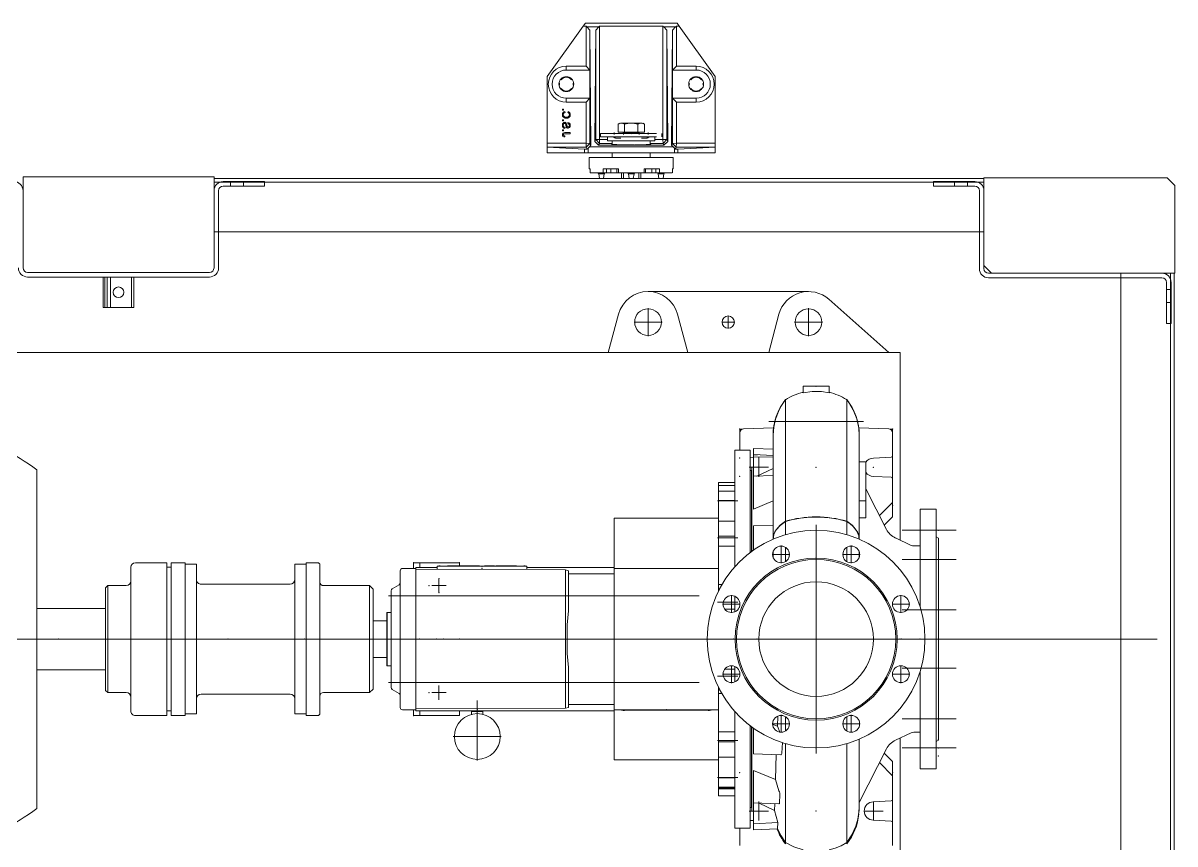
# Model space of a CAD drawing. Header units: millimetres. Extents: x -69706 to 52883, y -6882 to 68885.
# Drawn here: x 44937 to 46444, y 62651 to 63726 of the extents above; entities that cross this region are included whole.
import ezdxf

# ---------------------------------------------------------------- set-up
doc = ezdxf.new("R2010")
doc.units = ezdxf.units.MM
doc.layers.add('XFM7Q20PCW-200K$0$PCW EQ', color=22, linetype='Continuous', lineweight=9)

# ---------------------------------------------------------------- blocks, each defined once
blk = doc.blocks.new('XFM7Q20PCW-200K$0$PCW-防震基座-更新後 - PCW-防震基座-更新後-V1242-CUB_L40')
for p, q in [((-503.4, 874.1), (-456.2, 940.1)), ((-456.2, 940.1), (-453.4, 944.1)), ((-456.2, 940.1), (-452.4, 940.1)), ((-333.4, 944.1), (-453.4, 944.1)), ((-452.4, 940.1), (-452.4, 887.6)), ((-452.4, 940.1), (-451.4, 939.1)), ((-447.4, 934.9), (-451.4, 939.1)), ((-451.4, 939.1), (-435.9, 939.1)), ((-446.1, 784.1), (-447.4, 934.9)), ((-447.4, 882.6), (-447.4, 934.9)), ((-441.1, 789.2), (-439.9, 934.9)), ((-435.9, 939.1), (-439.9, 934.9)), ((-439.9, 934.9), (-439.9, 791.6)), ((-435.9, 939.1), (-434.9, 940.1)), ((-434.9, 791.7), (-434.9, 940.1)), ((-434.9, 940.1), (-351.9, 940.1)), ((-351.9, 940.1), (-351.9, 791.7)), ((-351.9, 940.1), (-350.9, 939.1)), ((-350.9, 939.1), (-335.3, 939.1)), ((-346.8, 934.9), (-350.9, 939.1)), ((-345.6, 789.2), (-346.8, 934.9)), ((-346.8, 791.6), (-346.8, 934.9)), ((-339.4, 934.9), (-340.6, 784.1)), ((-335.3, 939.1), (-339.4, 934.9)), ((-339.4, 934.9), (-339.4, 882.6)), ((-335.3, 939.1), (-334.3, 940.1)), ((-334.3, 887.6), (-334.3, 940.1)), ((-334.3, 940.1), (-330.5, 940.1)), ((-330.5, 940.1), (-333.4, 944.1)), ((-330.5, 940.1), (-283.4, 874.1)), ((-452.4, 887.6), (-478.4, 887.6)), ((-478.4, 882.6), (-447.4, 882.6)), ((-447.4, 882.6), (-452.4, 887.6)), ((-447.4, 882.6), (-447.4, 845.6)), ((-339.4, 882.6), (-334.3, 887.6)), ((-339.4, 882.6), (-339.4, 845.6)), ((-308.4, 882.6), (-339.4, 882.6)), ((-308.4, 887.6), (-334.3, 887.6)), ((-503.4, 874.1), (-503.4, 786.7)), ((-283.4, 786.7), (-283.4, 874.1)), ((-447.4, 845.6), (-478.4, 845.6)), ((-447.4, 845.6), (-452.4, 840.6)), ((-447.4, 786.6), (-447.4, 845.6)), ((-339.4, 845.6), (-339.4, 786.6)), ((-339.4, 845.6), (-334.3, 840.6)), ((-339.4, 845.6), (-308.4, 845.6)), ((-483.4, 831.5), (-483.4, 830.1)), ((-482, 831.5), (-483.4, 831.5)), ((-483.4, 830.1), (-482, 830.1)), ((-482, 830.1), (-482, 831.5)), ((-478.4, 840.6), (-452.4, 840.6)), ((-452.4, 840.6), (-452.4, 786.7)), ((-334.3, 786.7), (-334.3, 840.6)), ((-334.3, 840.6), (-308.4, 840.6)), ((-482, 817.5), (-483.4, 817.5)), ((-483.4, 817.5), (-483.4, 816.1)), ((-483.4, 816.1), (-482, 816.1)), ((-482, 816.1), (-482, 817.5)), ((-479.8, 827), (-480.2, 828.3)), ((-476.4, 826.9), (-476.1, 828.2)), ((-483.4, 804.3), (-483.4, 802.9)), ((-482, 804.3), (-483.4, 804.3)), ((-483.4, 802.9), (-482, 802.9)), ((-482, 802.9), (-482, 804.3)), ((-480.2, 800.6), (-473.4, 800.6)), ((-480.2, 799.2), (-473.4, 799.2)), ((-480, 807.5), (-480.1, 806.2)), ((-476.3, 812.6), (-476.2, 813.9)), ((-473.4, 799.2), (-473.4, 800.6)), ((-433.4, 795.1), (-433.4, 799.6)), ((-433.4, 799.6), (-360.2, 799.6)), ((-415.6, 798.1), (-415.6, 800.6)), ((-410.7, 811.8), (-408.4, 813.1)), ((-410.7, 801.4), (-410.7, 811.8)), ((-410.7, 801.4), (-406.4, 801.4)), ((-408.4, 800.6), (-408.4, 801.4)), ((-393.4, 813.1), (-406.4, 813.1)), ((-406.4, 813.1), (-406.4, 813.1)), ((-393.4, 801.4), (-406.4, 801.4)), ((-406.4, 801.4), (-406.4, 801.4)), ((-404.1, 800.6), (-404.1, 800.6)), ((-404.1, 800.6), (-404.1, 800.6)), ((-404.1, 800.6), (-404, 800.6)), ((-404, 800.6), (-404, 800.6)), ((-404, 800.6), (-404, 800.6)), ((-404, 800.6), (-403.9, 800.6)), ((-403.9, 800.6), (-403.9, 800.6)), ((-403.9, 800.6), (-403.9, 800.6)), ((-403.9, 800.6), (-403.9, 800.5)), ((-403.9, 800.5), (-403.8, 800.5)), ((-403.8, 800.5), (-403.8, 800.5)), ((-403.8, 800.5), (-403.8, 800.5)), ((-403.8, 800.5), (-403.7, 800.5)), ((-403.7, 798.1), (-403.7, 800.6)), ((-403.7, 800.5), (-403.7, 800.5)), ((-403.7, 800.5), (-403.7, 800.4)), ((-403.7, 800.4), (-403.7, 800.4)), ((-403.7, 800.4), (-403.6, 800.4)), ((-403.6, 800.4), (-403.6, 800.4)), ((-403.6, 800.4), (-403.6, 800.4)), ((-403.6, 800.4), (-403.6, 800.3)), ((-402.7, 800.6), (-393.4, 800.6)), ((-402, 811.8), (-402, 801.4)), ((-380.4, 813.1), (-393.4, 813.1)), ((-393.4, 801.4), (-380.4, 801.4)), ((-393.4, 800.6), (-393.4, 800.6)), ((-393.4, 800.6), (-384, 800.6)), ((-384.7, 801.4), (-384.7, 811.8)), ((-383.1, 800.6), (-383.1, 798.1)), ((-383.1, 800.4), (-383, 800.5)), ((-383.1, 800.4), (-383.1, 800.4)), ((-383.1, 800.4), (-383.1, 800.4)), ((-383.1, 800.4), (-383.1, 800.4)), ((-383.1, 800.4), (-383.1, 800.4)), ((-383, 800.5), (-383, 800.5)), ((-383, 800.5), (-383, 800.5)), ((-383, 800.5), (-382.9, 800.5)), ((-382.9, 800.5), (-382.9, 800.6)), ((-382.9, 800.6), (-382.8, 800.6)), ((-382.9, 800.5), (-382.9, 800.5)), ((-382.9, 800.5), (-382.9, 800.5)), ((-382.8, 800.6), (-382.8, 800.6)), ((-382.8, 800.6), (-382.8, 800.6)), ((-382.8, 800.6), (-382.7, 800.6)), ((-382.7, 800.6), (-382.7, 800.6)), ((-382.7, 800.6), (-382.7, 800.6)), ((-382.7, 800.6), (-382.6, 800.6)), ((-382.6, 800.6), (-382.6, 800.6)), ((-382.6, 800.6), (-382.6, 800.6)), ((-380.4, 813.1), (-380.4, 813.1)), ((-380.4, 801.4), (-376, 801.4)), ((-380.4, 801.4), (-380.4, 801.4)), ((-378.4, 813.1), (-376, 811.8)), ((-378.4, 801.4), (-378.4, 800.6)), ((-376, 801.4), (-376, 811.8)), ((-371.2, 800.6), (-371.2, 798.1)), ((-353.4, 799.6), (-353.4, 795.1)), ((-503.4, 786.7), (-503.4, 781.6)), ((-452.4, 786.7), (-503.4, 786.7)), ((-480.5, 795.1), (-480.3, 796.3)), ((-452.4, 786.7), (-452.4, 781.6)), ((-447.4, 786.6), (-452.4, 786.7)), ((-452.4, 781.6), (-447.4, 786.6)), ((-448.1, 782.1), (-446.1, 784.1)), ((-446.1, 784.1), (-447.4, 786.6)), ((-439.9, 791.6), (-441.1, 789.2)), ((-441.1, 789.2), (-436.2, 784.1)), ((-434.9, 791.7), (-439.9, 791.6)), ((-439.9, 791.6), (-434.9, 786.6)), ((-436.2, 784.1), (-434.9, 786.6)), ((-350.6, 784.1), (-436.2, 784.1)), ((-424.4, 791.7), (-434.9, 791.7)), ((-434.9, 786.6), (-434.9, 791.7)), ((-434.9, 786.6), (-418.4, 786.6)), ((-433.4, 795.1), (-360.2, 795.1)), ((-424.4, 795.1), (-424.4, 790.1)), ((-362.4, 790.1), (-424.4, 790.1)), ((-419, 785.3), (-418.9, 785.2)), ((-418.4, 790.1), (-418.4, 785.1)), ((-416.8, 795.1), (-416.7, 795)), ((-416.7, 795), (-416.5, 794.8)), ((-416.5, 794.8), (-416.4, 794.7)), ((-416.4, 794.7), (-416.2, 794.6)), ((-416.2, 794.6), (-416.1, 794.5)), ((-416.1, 794.5), (-415.9, 794.4)), ((-415.9, 794.4), (-415.7, 794.3)), ((-415.7, 794.3), (-415.6, 794.2)), ((-415.6, 794.2), (-415.4, 794.1)), ((-415.4, 794.1), (-415.2, 794)), ((-415.2, 794), (-415, 793.9)), ((-415, 793.9), (-414.8, 793.9)), ((-414.8, 793.9), (-414.6, 793.8)), ((-414.6, 793.8), (-414.4, 793.7)), ((-414.4, 793.7), (-414.2, 793.7)), ((-414.2, 793.7), (-414, 793.7)), ((-414, 793.7), (-413.8, 793.6)), ((-413.8, 793.6), (-413.6, 793.6)), ((-413.6, 793.6), (-413.4, 793.6)), ((-412.5, 793.6), (-413.3, 793.6)), ((-412.5, 793.6), (-412, 793.6)), ((-411.7, 793.6), (-412, 793.6)), ((-411.4, 793.6), (-411.7, 793.6)), ((-411.1, 793.6), (-411.4, 793.6)), ((-410.7, 793.6), (-411.1, 793.6)), ((-410.3, 793.6), (-410.7, 793.6)), ((-409.9, 793.6), (-410.3, 793.6)), ((-409.5, 793.6), (-409.9, 793.6)), ((-409.1, 793.6), (-409.5, 793.6)), ((-408.6, 793.6), (-409.1, 793.6)), ((-408, 793.6), (-408.6, 793.6)), ((-407.5, 793.6), (-408, 793.6)), ((-406.9, 793.6), (-407.5, 793.6)), ((-393.4, 798.1), (-393.4, 798.1)), ((-379.5, 793.6), (-380.1, 793.6)), ((-378.9, 793.6), (-379.5, 793.6)), ((-378.4, 793.6), (-378.9, 793.6)), ((-377.9, 793.6), (-378.4, 793.6)), ((-377.4, 793.6), (-377.9, 793.6)), ((-377, 793.6), (-377.4, 793.6)), ((-376.5, 793.6), (-377, 793.6)), ((-376.1, 793.6), (-376.5, 793.6)), ((-375.7, 793.6), (-376.1, 793.6)), ((-375.4, 793.6), (-375.7, 793.6)), ((-375, 793.6), (-375.4, 793.6)), ((-374.8, 793.6), (-375, 793.6)), ((-374.5, 793.6), (-374.8, 793.6)), ((-373.5, 793.6), (-374.5, 793.6)), ((-373.5, 793.6), (-373.5, 793.6)), ((-373.3, 793.6), (-373.1, 793.6)), ((-373.1, 793.6), (-372.9, 793.6)), ((-372.9, 793.6), (-372.7, 793.7)), ((-372.7, 793.7), (-372.5, 793.7)), ((-372.5, 793.7), (-372.3, 793.7)), ((-372.3, 793.7), (-372.1, 793.8)), ((-372.1, 793.8), (-371.9, 793.9)), ((-371.9, 793.9), (-371.7, 793.9)), ((-371.7, 793.9), (-371.5, 794)), ((-371.5, 794), (-371.3, 794.1)), ((-371.3, 794.1), (-371.2, 794.2)), ((-371.2, 794.2), (-371, 794.3)), ((-371, 794.3), (-370.8, 794.4)), ((-370.8, 794.4), (-370.7, 794.5)), ((-370.7, 794.5), (-370.5, 794.6)), ((-370.5, 794.6), (-370.3, 794.7)), ((-370.3, 794.7), (-370.2, 794.8)), ((-370.2, 794.8), (-370, 795)), ((-370, 795), (-369.9, 795.1)), ((-368.4, 790.1), (-368.4, 784.3)), ((-368.4, 786.6), (-351.8, 786.6)), ((-367.8, 785.2), (-367.8, 785.3)), ((-362.4, 795.1), (-362.4, 790.1)), ((-351.9, 791.7), (-362.4, 791.7)), ((-351.9, 791.7), (-351.8, 786.6)), ((-346.8, 791.6), (-351.9, 791.7)), ((-351.8, 786.6), (-346.8, 791.6)), ((-351.8, 786.6), (-350.6, 784.1)), ((-350.6, 784.1), (-345.6, 789.2)), ((-345.6, 789.2), (-346.8, 791.6)), ((-339.4, 786.6), (-340.6, 784.1)), ((-340.6, 784.1), (-338.7, 782.1)), ((-334.3, 786.7), (-339.4, 786.6)), ((-339.4, 786.6), (-334.4, 781.6)), ((-334.4, 781.6), (-334.3, 786.7)), ((-283.4, 786.7), (-334.3, 786.7)), ((-283.4, 781.6), (-283.4, 786.7)), ((-503.4, 781.6), (-503.4, 781.6)), ((-503.4, 781.6), (-503.4, 774.1)), ((-454.5, 779.1), (-503.4, 781.6)), ((-503.4, 781.6), (-452.4, 781.6)), ((-454.5, 774.1), (-503.4, 774.1)), ((-454.5, 779.1), (-454.5, 774.1)), ((-452.7, 774.1), (-454.5, 774.1)), ((-449.8, 774.1), (-452.7, 774.1)), ((-452.4, 781.6), (-451.1, 779.1)), ((-448.1, 782.1), (-449.8, 780.4)), ((-449.8, 780.4), (-449.8, 774.1)), ((-336.9, 774.1), (-449.8, 774.1)), ((-338.7, 782.1), (-448.1, 782.1)), ((-418.4, 774.1), (-418.4, 768.1)), ((-368.4, 768.1), (-368.4, 774.1)), ((-336.9, 780.4), (-338.7, 782.1)), ((-336.9, 774.1), (-336.9, 780.4)), ((-334, 774.1), (-336.9, 774.1)), ((-335.6, 779.1), (-334.4, 781.6)), ((-334.4, 781.6), (-283.4, 781.6)), ((-332.2, 774.1), (-334, 774.1)), ((-283.4, 781.6), (-332.2, 779.1)), ((-332.2, 774.1), (-332.2, 779.1)), ((-283.4, 774.1), (-332.2, 774.1)), ((-283.4, 781.6), (-283.4, 781.6)), ((-283.4, 774.1), (-283.4, 781.6)), ((-448.4, 753.1), (-448.4, 768.1)), ((-338.4, 768.1), (-448.4, 768.1)), ((-338.4, 768.1), (-338.4, 753.1)), ((-1189.5, 742.6), (-1189.5, 623.6)), ((-1189.5, 742.6), (-939.5, 742.6)), ((-939.5, 623.6), (-939.5, 742.6)), ((-448.4, 753.1), (-447.1, 753.1)), ((-447.2, 748.1), (-447.2, 753.1)), ((-425.7, 748.1), (-447.1, 748.1)), ((-435, 740.6), (-436, 746.5)), ((-428.6, 746.5), (-436, 746.5)), ((-433.4, 748.1), (-433.4, 748.1)), ((-430.3, 753.1), (-410.2, 753.1)), ((-430.3, 748.1), (-430.3, 753.1)), ((-428.6, 746.5), (-429.7, 740.6)), ((-425.7, 753.1), (-425.7, 748.1)), ((-420.3, 748.1), (-425.7, 748.1)), ((-420.3, 753.1), (-420.3, 748.1)), ((-366.4, 748.1), (-420.3, 748.1)), ((-412.3, 748.1), (-412.3, 753.1)), ((-410.2, 753.1), (-410.2, 748.1)), ((-406.1, 740.6), (-406.1, 748.1)), ((-403.4, 740.6), (-403.4, 748.1)), ((-396, 740.6), (-397.1, 746.5)), ((-389.7, 746.5), (-397.1, 746.5)), ((-389.7, 746.5), (-390.7, 740.6)), ((-383.4, 748.1), (-383.4, 740.6)), ((-380.7, 748.1), (-380.7, 740.6)), ((-376.6, 753.1), (-356.4, 753.1)), ((-376.6, 748.1), (-376.6, 753.1)), ((-374.9, 753.1), (-374.9, 751.3)), ((-374.9, 749.6), (-374.9, 748.1)), ((-374.5, 753.1), (-374.5, 748.1)), ((-366.4, 748.1), (-366.4, 753.1)), ((-339.6, 748.1), (-366.4, 748.1)), ((-361, 753.1), (-361, 748.1)), ((-357.1, 740.6), (-358.1, 746.5)), ((-358.1, 746.5), (-350.7, 746.5)), ((-356.4, 753.1), (-356.4, 748.1)), ((-350.7, 746.5), (-351.7, 740.6)), ((-339.6, 753.1), (-338.4, 753.1)), ((-339.5, 753.1), (-339.5, 748.1)), ((68.3, 622.6), (68.3, 741.6)), ((68.3, 741.6), (308.3, 741.6)), ((318.3, 731.6), (308.3, 741.6)), ((-933.5, 724.6), (-933.5, 623.6)), ((-927.5, 736.6), (-873.5, 736.6)), ((-873.5, 730.6), (-927.5, 730.6)), ((-918, 730.6), (-918, 736.6)), ((-901, 736.6), (-901, 730.6)), ((-873.5, 736.6), (-873.5, 730.6)), ((-395.1, 735.6), (-391.7, 735.6)), ((2.3, 736.6), (56.3, 736.6)), ((2.3, 730.6), (2.3, 736.6)), ((2.3, 730.6), (56.3, 730.6)), ((29.8, 730.6), (29.8, 736.6)), ((38.3, 736.6), (38.3, 736.6)), ((38.3, 730.6), (38.3, 730.6)), ((46.8, 736.6), (46.8, 730.6)), ((62.3, 724.6), (62.3, 622.6)), ((318.3, 731.6), (318.3, 616.6)), ((78.3, 616.6), (68.3, 626.6)), ((-945.5, 617.6), (-1183.5, 617.6)), ((-1183.5, 611.6), (-945.5, 611.6)), ((-1084.5, 611.6), (-1084.5, 571.6)), ((-1082.5, 611.6), (-1082.5, 571.6)), ((-1079.5, 611.6), (-1079.5, 571.6)), ((-1075, 611.6), (-1075, 571.6)), ((-1047.5, 611.6), (-1047.5, 571.6)), ((-1044.5, 611.6), (-1044.5, 571.6)), ((318.3, 616.6), (74.3, 616.6)), ((301.3, 610.6), (74.3, 610.6)), ((279.3, 616.6), (279.3, 616.6)), ((288.3, 616.6), (288.3, 616.6)), ((307.3, 550.6), (307.3, 604.6)), ((313.3, 550.6), (313.3, 604.6)), ((307.3, 595.1), (313.3, 595.1)), ((313.3, 578.1), (307.3, 578.1)), ((-1084.5, 571.6), (-1044.5, 571.6)), ((313.3, 550.6), (307.3, 550.6))]:
    blk.add_line(p, q)
at = {"extrusion": (0, 0, -1)}
for p, q in [((68.3, 740.6), (-939.5, 740.6)), ((-939.5, 735.6), (68.3, 735.6)), ((68.3, 670.6), (-939.5, 670.6)), ((247.3, -343.4), (247.3, 616.6)), ((312.3, 616.6), (312.3, -343.4)), ((317.3, 616.6), (317.3, -343.4))]:
    blk.add_line(p, q, dxfattribs=at)
at = {"flags": 128}
for points in [[(-478.4, 887.6), (-478.4, 882.6)], [(-308.4, 887.6), (-308.4, 882.6)], [(-478.4, 840.6), (-478.4, 845.6)], [(-308.4, 840.6), (-308.4, 845.6)], [(-452.7, 779.1), (-453.8, 779.1), (-454.5, 779.1)], [(-452.7, 779.1), (-451.9, 779.1), (-451.1, 779.1)], [(-451.1, 779.1), (-450.5, 779.7), (-449.8, 780.4)], [(-336.9, 780.4), (-336.3, 779.7), (-335.6, 779.1)], [(-335.6, 779.1), (-334.8, 779.1), (-334, 779.1)], [(-332.2, 779.1), (-332.9, 779.1), (-334, 779.1)], [(-437.7, 748.1), (-437.6, 748.1), (-437.5, 748)], [(-437.5, 748), (-437.5, 748), (-437.4, 748), (-437.3, 748), (-437.2, 747.9), (-437.2, 747.9), (-437.1, 747.9), (-437, 747.8), (-437, 747.8), (-436.9, 747.8), (-436.8, 747.7)], [(-436.8, 747.7), (-436.8, 747.7), (-436.7, 747.6), (-436.6, 747.6), (-436.6, 747.5), (-436.5, 747.4), (-436.5, 747.4)], [(-436.5, 747.4), (-436.4, 747.3), (-436.4, 747.3), (-436.3, 747.2)], [(-436.3, 747.2), (-436.3, 747.1), (-436.3, 747), (-436.2, 747), (-436.2, 746.9)], [(-436.2, 746.9), (-436.2, 746.8), (-436.1, 746.8), (-436.1, 746.7), (-436.1, 746.6), (-436.1, 746.5)], [(-436.1, 746.5), (-436, 746.5)], [(-428.6, 746.5), (-428.6, 746.5), (-428.6, 746.6), (-428.6, 746.7), (-428.6, 746.8), (-428.5, 746.8), (-428.5, 746.9), (-428.5, 747), (-428.4, 747.1), (-428.4, 747.1), (-428.3, 747.2), (-428.3, 747.3), (-428.2, 747.3), (-428.2, 747.4), (-428.1, 747.4), (-428.1, 747.5), (-428, 747.6)], [(-428, 747.6), (-428, 747.6), (-427.9, 747.7), (-427.9, 747.7), (-427.8, 747.8), (-427.7, 747.8), (-427.6, 747.8), (-427.6, 747.9), (-427.5, 747.9), (-427.4, 748)], [(-427.4, 748), (-427.4, 748), (-427.3, 748), (-427.2, 748), (-427.1, 748.1)], [(-398.7, 748.1), (-398.6, 748.1), (-398.6, 748), (-398.5, 748), (-398.4, 748), (-398.3, 748), (-398.3, 747.9), (-398.2, 747.9), (-398.1, 747.9), (-398.1, 747.8), (-398, 747.8), (-397.9, 747.8), (-397.9, 747.7), (-397.8, 747.7), (-397.7, 747.6), (-397.7, 747.6), (-397.6, 747.5), (-397.6, 747.4), (-397.5, 747.4), (-397.5, 747.3), (-397.4, 747.3), (-397.4, 747.2), (-397.3, 747.1), (-397.3, 747), (-397.2, 747), (-397.2, 746.9), (-397.2, 746.8), (-397.2, 746.8), (-397.1, 746.7), (-397.1, 746.6), (-397.1, 746.5), (-397.1, 746.5)], [(-389.7, 746.5), (-389.6, 746.5), (-389.6, 746.6), (-389.6, 746.7), (-389.6, 746.8), (-389.6, 746.8), (-389.5, 746.9), (-389.5, 747), (-389.5, 747.1), (-389.4, 747.1), (-389.4, 747.2), (-389.3, 747.3), (-389.3, 747.3), (-389.2, 747.4), (-389.2, 747.4), (-389.1, 747.5), (-389.1, 747.6), (-389, 747.6), (-388.9, 747.7), (-388.9, 747.7), (-388.8, 747.8), (-388.7, 747.8), (-388.7, 747.8), (-388.6, 747.9), (-388.5, 747.9), (-388.5, 748), (-388.4, 748), (-388.3, 748), (-388.2, 748), (-388.2, 748.1), (-388.1, 748.1), (-388, 748.1)], [(-359.6, 748), (-359.5, 748)], [(-359.5, 748), (-359.4, 748), (-359.4, 748), (-359.3, 747.9), (-359.2, 747.9), (-359.2, 747.9), (-359.1, 747.8), (-359, 747.8)], [(-359, 747.8), (-358.9, 747.8), (-358.9, 747.7), (-358.8, 747.7), (-358.8, 747.6), (-358.7, 747.6), (-358.6, 747.5), (-358.6, 747.4), (-358.5, 747.4)], [(-358.5, 747.4), (-358.5, 747.3), (-358.4, 747.3), (-358.4, 747.2), (-358.4, 747.1), (-358.3, 747), (-358.3, 747), (-358.2, 746.9)], [(-358.2, 746.9), (-358.2, 746.8), (-358.2, 746.8), (-358.2, 746.7), (-358.1, 746.6), (-358.1, 746.5), (-358.1, 746.5)], [(-350.7, 746.5), (-350.7, 746.6), (-350.6, 746.7), (-350.6, 746.8), (-350.6, 746.8), (-350.6, 746.9)], [(-350.7, 746.5), (-350.7, 746.5)], [(-350.6, 746.9), (-350.5, 747), (-350.5, 747.1), (-350.4, 747.1), (-350.4, 747.2), (-350.4, 747.3), (-350.3, 747.3), (-350.3, 747.4), (-350.2, 747.4), (-350.1, 747.5), (-350.1, 747.6)], [(-350.6, 746.7), (-350.6, 746.8), (-350.6, 746.8)], [(-350.1, 747.6), (-350, 747.6), (-350, 747.7), (-349.9, 747.7), (-349.8, 747.8), (-349.8, 747.8), (-349.7, 747.8), (-349.6, 747.9), (-349.6, 747.9), (-349.5, 748)], [(-349.8, 747.8), (-349.7, 747.8), (-349.6, 747.9)], [(-349.5, 748), (-349.4, 748), (-349.3, 748), (-349.3, 748), (-349.2, 748.1), (-349.1, 748.1)]]:
    blk.add_lwpolyline(points, dxfattribs=at)
for centre, radius, start, end in [((-478.4, 864.1), 23.5, 90, 270), ((-478.4, 864.1), 18.5, 90, 270), ((-308.4, 864.1), 23.5, 270, 90), ((-308.4, 864.1), 18.5, 270, 90), ((-478.4, 864.1), 9.73, 0, 180), ((-478.4, 864.1), 9.73, 180, 0), ((-478.4, 864.1), 9, 170.5088, 180), ((-478.4, 864.1), 9, 180, 189.5001), ((-478.4, 864.1), 9, 40, 140), ((-478.4, 864.1), 9, 0, 9.5001), ((-478.4, 864.1), 9, 350.5088, 0), ((-308.4, 864.1), 9.73, 0, 180), ((-308.4, 864.1), 9.73, 180, 0), ((-308.4, 864.1), 9, 170.5088, 180), ((-308.4, 864.1), 9, 180, 189.5001), ((-308.4, 864.1), 9, 40, 140), ((-308.4, 864.1), 9, 0, 9.5001), ((-308.4, 864.1), 9, 350.5088, 0), ((-478.4, 864.1), 9, 220, 320), ((-308.4, 864.1), 9, 220, 320), ((-1201.5, 724.6), 12, 0, 90), ((-927.5, 724.6), 12, 90, 180), ((-927.5, 724.6), 6, 90, 180), ((56.3, 724.6), 12, 0, 90), ((56.3, 724.6), 6, 0, 90), ((-1183.5, 623.6), 12, 180, 270), ((-1183.5, 623.6), 6, 180, 270), ((-945.5, 623.6), 12, 270, 0), ((-945.5, 623.6), 6, 270, 0), ((74.3, 622.6), 12, 180, 270), ((74.3, 622.6), 6, 180, 270), ((301.3, 604.6), 12, 0, 90), ((301.3, 604.6), 6, 0, 90), ((-1064.5, 591.6), 7, 0, 180), ((-1064.5, 591.6), 7, 180, 0)]:
    blk.add_arc(centre, radius, start, end)
for points in [[(-478.3, 819.5), (-479.7, 819.5), (-482.2, 820.2), (-483.8, 822.5), (-483.5, 824.2)], [(-480.2, 828.3), (-481.3, 828), (-483, 827), (-483.5, 825.1), (-483.5, 824.2)], [(-483.5, 824.2), (-483.5, 825.2), (-483, 827), (-481.3, 828.1), (-480.2, 828.3)], [(-483.5, 824.2), (-483.5, 822.6), (-482.5, 820.2), (-479.4, 819.6), (-478.3, 819.5)], [(-483.5, 810.5), (-483.5, 811.6), (-483, 813.4), (-481.3, 814.3), (-480.5, 814.2)], [(-482.4, 824.1), (-482.4, 824.9), (-482, 826.1), (-480.7, 826.8), (-479.8, 827)], [(-479.8, 827), (-480.7, 826.8), (-482, 826.1), (-482.4, 824.9), (-482.4, 824.1)], [(-478.3, 820.9), (-479.7, 820.9), (-481.7, 821.5), (-482.4, 823.2), (-482.4, 824.1)], [(-482.4, 824.1), (-482.4, 823.1), (-481.7, 821.6), (-479.7, 820.7), (-478.3, 820.9)], [(-479.7, 814.1), (-479.9, 814.2), (-480.2, 814.2), (-480.5, 814.2)], [(-478.3, 819.5), (-476.7, 819.5), (-474.2, 820.4), (-473.1, 823), (-473.2, 824.2)], [(-478.3, 820.9), (-477.1, 820.9), (-475.1, 821.4), (-474.2, 823.1), (-474.3, 824.2)], [(-473.2, 824.2), (-473.2, 822.8), (-474.1, 820.6), (-476.8, 819.3), (-478.3, 819.5)], [(-477.3, 820.9), (-477.6, 820.9), (-478, 820.9), (-478.3, 820.9)], [(-476.4, 826.9), (-475.7, 826.6), (-474.7, 826), (-474.3, 824.9), (-474.3, 824.2)], [(-474.3, 824.2), (-474.3, 824.9), (-474.7, 826), (-475.7, 826.6), (-476.4, 826.9)], [(-473.2, 824.2), (-473.2, 825.2), (-473.7, 826.8), (-475.2, 827.9), (-476.1, 828.2)], [(-476.1, 828.2), (-475.1, 827.9), (-473.7, 826.9), (-473.2, 825.1), (-473.2, 824.2)], [(-480.5, 814.2), (-481.4, 814.2), (-482.8, 813.5), (-483.7, 811.4), (-483.5, 810.5)], [(-480.1, 806.2), (-481.1, 806.2), (-482.8, 807), (-483.7, 809), (-483.5, 810.5)], [(-483.5, 810.5), (-483.5, 809.1), (-482.9, 807), (-481, 806.3), (-480.1, 806.2)], [(-480.2, 800.6), (-481.4, 800.6), (-483.1, 800.1), (-483.4, 798.6), (-483.5, 797.8)], [(-483.5, 797.8), (-483.5, 798.7), (-483, 800), (-481.5, 800.6), (-480.2, 800.6)], [(-480.6, 812.9), (-481.2, 812.9), (-482, 812.4), (-482.4, 811.1), (-482.3, 810.4)], [(-480.2, 799.2), (-480.6, 799.2), (-481.3, 799.2), (-482, 799), (-482.4, 798.2), (-482.3, 797.8)], [(-482.3, 810.4), (-482.3, 811.2), (-482, 812.4), (-481.1, 813), (-480.6, 812.9)], [(-480, 807.5), (-480.8, 807.5), (-482, 808.1), (-482.3, 809.7), (-482.3, 810.4)], [(-482.3, 810.4), (-482.3, 809.6), (-482, 808.3), (-480.9, 807.4), (-480, 807.5)], [(-476, 806.6), (-476.7, 806.6), (-477.8, 807.1), (-478.7, 809.3), (-479.2, 813.8), (-480, 812.8), (-480.6, 812.9)], [(-480.6, 812.9), (-480.3, 812.9), (-480.1, 812.8), (-479.9, 812.7)], [(-480.5, 814.2), (-479.9, 814.2), (-478.8, 813.8), (-478, 812.1), (-477.7, 811.2), (-477.5, 810.2)], [(-477.5, 810.2), (-477.3, 809.3), (-476.8, 808), (-476.4, 808), (-475.9, 807.9)], [(-476.3, 812.6), (-475.6, 812.5), (-474.7, 812.1), (-474.4, 810.9), (-474.4, 810.2)], [(-474.4, 810.2), (-474.4, 810.9), (-474.7, 812.1), (-475.6, 812.5), (-476.3, 812.6)], [(-473.2, 810.1), (-473.2, 811.2), (-473.7, 813), (-475.3, 813.9), (-476.2, 813.9)], [(-476.2, 813.9), (-475.2, 813.8), (-473.7, 813.1), (-473.1, 811.1), (-473.2, 810.1)], [(-476, 806.6), (-475.2, 806.6), (-473.8, 807.2), (-473.1, 809.1), (-473.2, 810.1)], [(-473.2, 810.1), (-473.2, 809), (-473.7, 807.3), (-475.3, 806.5), (-476, 806.6)], [(-474.4, 810.2), (-474.4, 809.5), (-474.6, 808.4), (-475.4, 807.8), (-475.9, 807.9)], [(-475.9, 807.9), (-475.4, 807.9), (-474.6, 808.3), (-474.4, 809.6), (-474.4, 810.2)], [(-410.7, 811.8), (-410, 812.2), (-408.6, 812.8), (-407.1, 813.1), (-406.4, 813.1)], [(-402, 811.8), (-402.7, 812.2), (-404.2, 812.8), (-405.6, 813.1), (-406.4, 813.1)], [(-393.4, 813.1), (-394.8, 813.1), (-397.7, 812.9), (-400.6, 812.2), (-402, 811.8)], [(-402, 811.8), (-400.6, 812.2), (-399.2, 812.5), (-397.7, 812.7)], [(-397.7, 812.7), (-396.3, 813), (-394.8, 813.1), (-393.4, 813.1)], [(-384.7, 811.8), (-386.1, 812.2), (-389, 812.8), (-391.9, 813.1), (-393.4, 813.1)], [(-380.4, 813.1), (-381.1, 813.1), (-382.6, 812.9), (-384, 812.2), (-384.7, 811.8)], [(-384.7, 811.8), (-384, 812.2), (-383.3, 812.5), (-382.6, 812.7)], [(-382.6, 812.7), (-381.8, 813), (-381.1, 813.1), (-380.4, 813.1)], [(-376, 811.8), (-376.8, 812.2), (-378.2, 812.8), (-379.6, 813.1), (-380.4, 813.1)], [(-483.5, 797.8), (-483.5, 796.9), (-483, 795.5), (-481.5, 795.1), (-480.5, 795.1)], [(-480.5, 795.1), (-481.5, 795.1), (-483, 795.5), (-483.5, 796.9), (-483.5, 797.8)], [(-480.3, 796.3), (-481, 796.3), (-482, 796.5), (-482.3, 797.3), (-482.3, 797.8)], [(-482.3, 797.8), (-482.3, 797.3), (-482, 796.5), (-481, 796.3), (-480.3, 796.3)], [(-418.7, 785.4), (-418.9, 785.3), (-418.9, 785.3), (-419, 785.3)], [(-367.8, 785.3), (-367.8, 785.3), (-367.9, 785.3), (-368, 785.4)]]:
    blk.add_open_spline(points, degree=3)
for points, knots in [([(-474.3, 824.2), (-474.3, 823.1), (-474.9, 821.7), (-476.5, 821.1), (-477.2, 821)], [-2, -2, -2, -2, -1, -0.341854, -0.341854, -0.341854, -0.341854]), ([(-479.8, 812.7), (-479.7, 812.5), (-479.5, 812.3), (-479.4, 812), (-479.3, 812)], [-3.4285714, -3.4285714, -3.4285714, -3.4285714, -3, -2.8571429, -2.8571429, -2.8571429, -2.8571429]), ([(-477.5, 810.2), (-477.6, 811.1), (-478, 812.4), (-478.5, 813.3), (-479.2, 813.8), (-479.4, 814)], [-3, -3, -3, -3, -2, -1, -0.598184, -0.598184, -0.598184, -0.598184]), ([(-479.3, 811.8), (-479.1, 811.4), (-478.9, 810), (-478, 805.8), (-476.7, 806.7), (-476, 806.6)], [-2.790844, -2.790844, -2.790844, -2.790844, -2, -1, 0, 0, 0, 0]), ([(-418.9, 785.2), (-418.9, 785.1), (-418.7, 785.1), (-417.5, 785), (-415.6, 784.9), (-413.5, 784.9), (-411.5, 784.9), (-409.8, 784.8), (-408, 784.8), (-405.6, 784.8), (-402.1, 784.7), (-398.4, 784.7), (-395.1, 784.7), (-392.2, 784.7), (-390.2, 784.7), (-389.1, 784.7), (-388.9, 784.7)], [0, 0, 0, 0, 0.0555556, 0.1111111, 0.1666667, 0.2222222, 0.25, 0.2777778, 0.3055556, 0.3333333, 0.3888889, 0.4444444, 0.4791667, 0.5138889, 0.5486111, 0.5555556, 0.5555556, 0.5555556, 0.5555556]), ([(-388.4, 784.7), (-387.8, 784.7), (-385.5, 784.7), (-382.3, 784.8), (-379.2, 784.8), (-376.9, 784.8), (-374.8, 784.9), (-372.5, 784.9), (-369, 785), (-367.8, 785.1), (-367.8, 785.2)], [0.5625269, 0.5625269, 0.5625269, 0.5625269, 0.5833333, 0.6527778, 0.6875, 0.7222222, 0.7569444, 0.7916667, 0.8611111, 1, 1, 1, 1])]:
    blk.add_open_spline(points, degree=3, knots=knots)
blk = doc.blocks.new('XFM7Q20PCW-200K$0$A$C561449da')
for p, q in [((455, 2605.8), (455, 0)), ((312.5, 2342.5), (312.5, 2272.1)), ((350.7, 2342.5), (350.7, 2272.1)), ((416.8, 2342.5), (416.8, 2272.1)), ((493.2, 2342.5), (493.2, 2272.1)), ((559.3, 2342.5), (559.3, 2272.1)), ((597.5, 2342.5), (597.5, 2272.1)), ((625, 2316.3), (285, 2316.3)), ((285, 2316.3), (285, 2295.3)), ((322.7, 2319.3), (321, 2316.3)), ((587.3, 2319.3), (322.7, 2319.3)), ((589, 2316.3), (587.3, 2319.3)), ((625, 2295.3), (625, 2316.3)), ((412.5, 2295.3), (285, 2295.3)), ((333, 2295.3), (333, 2287.1)), ((625, 2295.3), (497.5, 2295.3)), ((577, 2287.1), (577, 2295.3)), ((332.3, 2283.7), (322.6, 2263.2)), ((409.1, 2281.8), (409.1, 2258.7)), ((500.9, 2281.8), (500.9, 2258.7)), ((587.4, 2263.2), (577.7, 2283.7)), ((325.5, 2269.3), (80, 2269.3)), ((80, 2269.3), (80, 269.3)), ((397.5, 2270.2), (420.6, 2270.2)), ((489.4, 2270.2), (512.5, 2270.2)), ((830, 2269.3), (584.5, 2269.3)), ((80, 2254.3), (10.1, 2176)), ((179.8, 2254.5), (178.5, 2215.1)), ((180, 2255.6), (180, 2259.3)), ((180, 2259.3), (184.8, 2259.3)), ((214.8, 2259.3), (184.8, 2259.3)), ((214.8, 2259.3), (245.2, 2259.3)), ((218, 2234.3), (216.8, 2257.5)), ((243.2, 2257.5), (242, 2234.3)), ((294.7, 2259.3), (245.2, 2259.3)), ((311.3, 2251.4), (258.2, 2224.3)), ((276.1, 2259.3), (293.3, 2242.2)), ((305.6, 2248.5), (294.7, 2259.3)), ((668.8, 2215.7), (598.7, 2251.4)), ((615.3, 2259.3), (604.4, 2248.5)), ((664.8, 2259.3), (615.3, 2259.3)), ((616.7, 2242.2), (633.9, 2259.3)), ((664.8, 2259.3), (695.2, 2259.3)), ((668, 2234.3), (666.8, 2257.5)), ((680, 2246.9), (680, 2221.8)), ((693.2, 2257.5), (692, 2234.3)), ((725.2, 2259.3), (695.2, 2259.3)), ((667.4, 2234.3), (692.6, 2234.3)), ((170, 2221.3), (170, 2097.4)), ((296.2, 2224.3), (223.1, 2224.3)), ((223.1, 2215.6), (223.1, 2224.3)), ((274, 2215.6), (274, 2224.3)), ((296.2, 2215.7), (296.2, 2224.3)), ((344.1, 2216.8), (344.1, 2193.7)), ((565.9, 2216.8), (565.9, 2193.7)), ((146.7, 2203.1), (144.4, 2201.5)), ((223.1, 2215.7), (188.3, 2215.7)), ((235.5, 2215.7), (223.1, 2215.6)), ((274, 2215.7), (235.2, 2215.7)), ((280.7, 2215.7), (274, 2215.6)), ((320.1, 2215.7), (280.6, 2215.7)), ((320.7, 2215.7), (324.3, 2215.7)), ((332.6, 2205.3), (355.7, 2205.3)), ((347.7, 2215.7), (340.6, 2215.7)), ((554.3, 2205.3), (577.4, 2205.3)), ((585.8, 2215.6), (614.5, 2215.7)), ((674.7, 2215.7), (614.7, 2215.7)), ((674.9, 2215.7), (681.6, 2215.4)), ((141.6, 2199.3), (300.8, 2199.3)), ((300.9, 2199.3), (318.2, 2199.3)), ((334.9, 2199.3), (353.4, 2199.3)), ((575.1, 2199.3), (556.6, 2199.3)), ((591.8, 2199.3), (723.1, 2199.3)), ((132.5, 2176.3), (124, 2176.3)), ((124, 2142.3), (124, 2176.3)), ((40, 2167.7), (40, 2131)), ((305.4, 2159.3), (604.6, 2159.3)), ((0, 2149.3), (0, 1939.3)), ((21.6, 2149.3), (58.4, 2149.3)), ((132.5, 2142.3), (124, 2142.3)), ((141.6, 2119.3), (300.8, 2119.3)), ((144.4, 2117.2), (147.7, 2115)), ((300.9, 2119.3), (318.2, 2119.3)), ((332.6, 2113.4), (355.7, 2113.4)), ((334.9, 2119.3), (353.4, 2119.3)), ((344.1, 2125), (344.1, 2101.9)), ((554.3, 2113.4), (577.4, 2113.4)), ((575.1, 2119.3), (556.6, 2119.3)), ((565.9, 2125), (565.9, 2101.9)), ((569.1, 2108.6), (576.6, 2111.7)), ((590.3, 2115.2), (604.3, 2114.4)), ((591.8, 2119.3), (723.1, 2119.3)), ((605.2, 2077.3), (606.4, 2112.9)), ((606.3, 2113.5), (606.4, 2112.9)), ((658, 2111.7), (670, 2111.2)), ((29.6, 2110.7), (80, 2097.2)), ((178.5, 2103.6), (179.8, 2064.2)), ((188.3, 2103), (323.2, 2103)), ((206.4, 2103), (205.5, 2077.3)), ((214.8, 2103), (213.3, 2077.3)), ((216.2, 2103), (216.6, 2077.3)), ((230, 2096.9), (230, 2071.8)), ((231.7, 2103), (241.6, 2081.6)), ((240.9, 2103), (241.8, 2077.3)), ((273.9, 2103), (284.8, 2077.3)), ((306, 2103), (306.9, 2077.3)), ((340.6, 2103), (347.7, 2103)), ((345.1, 2103), (345.2, 2102.6)), ((569.1, 2108.6), (556, 2109.2)), ((566.9, 2102.6), (569.1, 2108.6)), ((638.9, 2106.1), (606.2, 2107.2)), ((626.8, 2077.3), (638.9, 2106.1)), ((638.9, 2106.1), (653.5, 2110.6)), ((669.5, 2077.3), (670.7, 2110.7)), ((669.8, 2084.7), (679.2, 2105)), ((679.2, 2105), (670.6, 2105.2)), ((679.2, 2105), (695, 2109)), ((680, 2096.9), (680, 2071.8)), ((696.7, 2077.3), (695, 2109)), ((695, 2109), (703.4, 2108.7)), ((703.4, 2108.7), (703.4, 2108.6)), ((704.5, 2077.3), (703.4, 2108.6)), ((213.7, 2077.3), (213.6, 2082.6)), ((217.4, 2084.3), (242.6, 2084.3)), ((667.4, 2084.3), (692.6, 2084.3)), ((284.8, 2077.3), (205.5, 2077.3)), ((341.8, 2072.8), (207.6, 2072.8)), ((207.6, 2072.8), (207.6, 2052.8)), ((217.4, 2072.8), (217.6, 2077.3)), ((229.3, 2077.3), (230, 2075.3)), ((339.9, 2075.3), (230, 2075.3)), ((340.3, 2074.8), (234.4, 2074.8)), ((234.4, 2074.8), (234.4, 2072.8)), ((238.5, 2075.3), (238.5, 2074.8)), ((338.5, 2077.3), (306.9, 2077.3)), ((702.4, 2072.8), (568.2, 2072.8)), ((675.6, 2074.8), (569.7, 2074.8)), ((680, 2075.3), (570.1, 2075.3)), ((605.2, 2077.3), (571.5, 2077.3)), ((704.5, 2077.3), (626.8, 2077.3)), ((671.5, 2074.8), (671.5, 2075.3)), ((675.6, 2072.8), (675.6, 2074.8)), ((680, 2075.3), (680.7, 2077.3)), ((692.4, 2077.3), (692.6, 2072.8)), ((702.4, 2052.8), (702.4, 2072.8)), ((40, 2052.8), (40, 2035.9)), ((180, 2059.3), (180, 2063.1)), ((184.8, 2059.3), (180, 2059.3)), ((184.8, 2059.3), (207.6, 2059.3)), ((360.4, 2052.8), (207.6, 2052.8)), ((249.8, 2031.6), (249.8, 2052.8)), ((253.8, 2031.6), (253.8, 2052.8)), ((261.1, 2031.6), (261.1, 2052.8)), ((273.5, 2031.6), (273.5, 2052.8)), ((273.9, 2057), (273.9, 2030.4)), ((300.4, 2031.6), (300.4, 2052.8)), ((320.4, 2031.6), (320.4, 2052.8)), ((322.4, 2057), (322.4, 2030.4)), ((333.5, 2031.6), (333.5, 2052.8)), ((419.2, 2052.8), (398.9, 2052.8)), ((406.5, 2057), (406.5, 2030.4)), ((409.1, 2060), (409.1, 2036.9)), ((415.7, 2039.7), (415.7, 2052.8)), ((511.1, 2052.8), (490.8, 2052.8)), ((494.3, 2039.7), (494.3, 2052.8)), ((500.9, 2060), (500.9, 2036.9)), ((503.5, 2057), (503.5, 2030.4)), ((702.4, 2052.8), (549.6, 2052.8)), ((576.5, 2031.6), (576.5, 2052.8)), ((587.6, 2057), (587.6, 2030.4)), ((589.6, 2031.6), (589.6, 2052.8)), ((609.6, 2031.6), (609.6, 2052.8)), ((636.1, 2057), (636.1, 2030.4)), ((636.5, 2031.6), (636.5, 2052.8)), ((648.9, 2031.6), (648.9, 2052.8)), ((649.8, 2052.8), (649.8, 2031.6)), ((651.1, 2031.6), (651.1, 2052.8)), ((660.2, 2031.6), (660.2, 2052.8)), ((702.4, 2059.3), (725.2, 2059.3)), ((31.6, 2044.3), (48.4, 2044.3)), ((383.7, 2031.6), (383.7, 2036)), ((397.5, 2048.5), (420.6, 2048.5)), ((489.4, 2048.5), (512.5, 2048.5)), ((526.3, 2031.6), (526.3, 2036)), ((391.9, 2031.6), (249.8, 2031.6)), ((296.8, 2031.6), (296.8, 1894.8)), ((362.5, 1894.8), (362.5, 2031.6)), ((388.4, 2031.6), (388.4, 2033.4)), ((660.2, 2031.6), (518.1, 2031.6)), ((521.6, 2031.6), (521.6, 2033.4)), ((547.5, 1894.8), (547.5, 2031.6)), ((547.5, 2022.1), (547.6, 2022.1)), ((547.6, 2022.1), (547.6, 1904.4)), ((547.6, 2021.8), (547.8, 2021.8)), ((547.8, 2021.8), (547.8, 1904.6)), ((613.2, 1894.8), (613.2, 2031.6)), ((398.4, 2006.4), (398.4, 1599.4)), ((511.6, 2006.4), (511.6, 1599.4)), ((548.3, 2019.6), (547.8, 2019.6)), ((547.8, 2018.8), (548.4, 2018.8)), ((547.8, 2017.9), (548.3, 2017.9)), ((548.1, 2008.3), (547.8, 2008.3)), ((548.1, 2008.3), (548.1, 1966.6)), ((548.3, 2019.6), (548.3, 2017.9)), ((80, 1991.5), (29.6, 1978)), ((548.1, 1966.6), (547.8, 1966.6)), ((40, 1957.7), (40, 1921)), ((548.1, 1960), (547.8, 1960)), ((548.1, 1959.7), (547.8, 1959.7)), ((548.1, 1946.8), (547.8, 1946.8)), ((548.1, 1945.1), (547.8, 1945.1)), ((548.1, 1960), (548.1, 1946.8)), ((548.1, 1945.1), (548.1, 1931.7)), ((21.6, 1939.3), (58.4, 1939.3)), ((548.1, 1931.7), (547.8, 1931.7)), ((548.1, 1931.4), (547.8, 1931.4)), ((548.1, 1931.4), (548.1, 1918.1)), ((548.1, 1926.2), (547.8, 1926.2)), ((548.1, 1922.2), (547.8, 1922.2)), ((548.1, 1918.1), (547.8, 1918.1)), ((29.6, 1900.7), (80, 1887.2)), ((547.5, 1904.4), (547.6, 1904.4)), ((547.6, 1904.6), (547.8, 1904.6)), ((548.3, 1908.5), (547.8, 1908.5)), ((547.8, 1907.7), (548.4, 1907.7)), ((547.8, 1906.8), (548.3, 1906.8)), ((548.3, 1908.5), (548.3, 1906.8)), ((613.2, 1894.8), (296.8, 1894.8)), ((361.2, 1894.8), (361.2, 1780.8)), ((369.6, 1835), (369.6, 1894.8)), ((455, 1833.4), (455, 1894.8)), ((540.4, 1835), (540.4, 1894.8)), ((548.8, 1635.5), (548.8, 1894.8)), ((363.6, 1635.5), (364.5, 1831.4)), ((364.5, 1831.4), (365.7, 1835)), ((545.5, 1831.4), (364.5, 1831.4)), ((365.7, 1835), (417.8, 1835)), ((492.2, 1835), (544.3, 1835)), ((544.3, 1835), (545.5, 1831.4)), ((545.5, 1831.4), (546.4, 1635.5)), ((359.7, 1780.6), (359.5, 1780.6)), ((359.5, 1663.3), (359.5, 1780.6)), ((359.7, 1663.1), (359.7, 1780.8)), ((363.1, 1780.8), (359.7, 1780.8)), ((359, 1776.6), (359, 1778.4)), ((359.5, 1778.4), (359, 1778.4)), ((359.6, 1777.5), (359, 1777.5)), ((359, 1776.6), (359.5, 1776.6)), ((359.2, 1767.1), (359.5, 1767.1)), ((359.2, 1753.8), (359.2, 1767.1)), ((359.2, 1763), (359.5, 1763)), ((359.2, 1758.9), (359.5, 1758.9)), ((359.2, 1753.8), (359.5, 1753.8)), ((359.2, 1740.1), (359.2, 1753.5)), ((359.2, 1753.5), (359.5, 1753.5)), ((359.2, 1740.1), (359.5, 1740.1)), ((359.2, 1738.4), (359.5, 1738.4)), ((359.2, 1725.2), (359.2, 1738.4)), ((582.5, 1747.2), (582.5, 1684.2)), ((359.2, 1725.5), (359.5, 1725.5)), ((359.2, 1725.2), (359.5, 1725.2)), ((553.5, 1723.2), (548.8, 1723.2)), ((549.6, 1708.2), (549.6, 1723.2)), ((359.2, 1718.6), (359.5, 1718.6)), ((359.2, 1676.9), (359.2, 1718.6)), ((535.2, 1715.8), (614, 1715.8)), ((548.8, 1708.2), (553.5, 1708.2)), ((355, 1692.5), (359.2, 1692.5)), ((355, 1632.5), (355, 1692.5)), ((548.8, 1692.5), (555, 1692.5)), ((555, 1632.5), (555, 1692.5)), ((359.2, 1676.9), (359.5, 1676.9)), ((385, 1675), (385, 1656.1)), ((525, 1675), (525, 1656.1)), ((359, 1665.5), (359, 1667.3)), ((359.5, 1667.3), (359, 1667.3)), ((359.6, 1666.4), (359, 1666.4)), ((359, 1665.5), (359.5, 1665.5)), ((359.7, 1663.3), (359.5, 1663.3)), ((363.1, 1663.1), (359.7, 1663.1)), ((361.2, 1663.1), (361.2, 1635.5)), ((375.5, 1665.5), (394.5, 1665.5)), ((515.5, 1665.5), (534.5, 1665.5)), ((361.2, 1640.5), (355, 1640.5)), ((355, 1632.5), (362.5, 1632.5)), ((548.8, 1635.5), (361.2, 1635.5)), ((362.5, 1635.5), (362.5, 1618)), ((547.5, 1618), (547.5, 1635.5)), ((547.5, 1632.5), (555, 1632.5)), ((555, 1640.5), (548.8, 1640.5)), ((544.5, 1615), (365.5, 1615)), ((383.9, 1613.5), (389.1, 1604.5)), ((520.9, 1604.5), (526.1, 1613.5)), ((518.3, 1603), (391.7, 1603)), ((420, 1603), (420, 1597.7)), ((490, 1597.7), (490, 1603)), ((490, 1597.7), (420, 1597.7)), ((420, 1597.7), (420.4, 1597.3)), ((489.6, 1597.3), (420.4, 1597.3)), ((431, 1597.3), (431, 1579.3)), ((479, 1579.3), (479, 1597.3)), ((489.6, 1597.3), (490, 1597.7)), ((389.5, 1579.3), (385, 1574.8)), ((525, 1574.8), (385, 1574.8)), ((385, 1574.8), (385, 1514.3)), ((520.5, 1579.3), (389.5, 1579.3)), ((525, 1574.8), (520.5, 1579.3)), ((525, 1514.3), (525, 1574.8)), ((552.3, 1509.8), (357.7, 1509.8)), ((355, 1507.1), (355, 1491.8)), ((555, 1491.8), (555, 1507.1)), ((555, 1491.8), (355, 1491.8)), ((357, 1491.8), (357, 1476.8)), ((553, 1476.8), (553, 1491.8)), ((553, 1476.8), (357, 1476.8)), ((383, 1470.8), (383, 1354.3)), ((527, 1354.3), (527, 1470.8)), ((553, 1348.3), (357, 1348.3)), ((357, 1348.3), (357, 1333.3)), ((553, 1333.3), (553, 1348.3)), ((555, 1333.3), (355, 1333.3)), ((355, 1333.3), (355, 1315.3)), ((555, 1315.3), (555, 1333.3)), ((555, 1315.3), (355, 1315.3)), ((361, 1315.3), (361, 1309.3)), ((549, 1309.3), (549, 1315.3)), ((555, 1309.3), (355, 1309.3)), ((355, 1309.3), (355, 1268.3)), ((555, 1268.3), (555, 1309.3)), ((549, 1262.3), (361, 1262.3)), ((385, 1256.3), (385, 1232)), ((525, 1232), (525, 1256.3)), ((525, 1232), (385, 1232)), ((385, 1232), (387.7, 1229.3)), ((522.3, 1229.3), (387.7, 1229.3)), ((415, 1229.3), (415, 1139.4)), ((495, 1139.4), (495, 1229.3)), ((522.3, 1229.3), (525, 1232)), ((676.8, 1139.4), (233.2, 1139.4))]:
    blk.add_line(p, q)
for points in [[(188.2, 2215.7), (179, 2215.1), (166.8, 2212.5), (154.8, 2207.8), (146.7, 2203.1)], [(324.3, 2215.7), (319.6, 2215.1), (313.5, 2212.4), (307.5, 2207.7), (304.1, 2203.9), (300.9, 2199.3)], [(721.4, 2199.3), (711.2, 2206.2), (699.7, 2211.4), (690.8, 2213.9), (681.6, 2215.4)], [(300.9, 2199.3), (298, 2188.2), (296.1, 2176.3), (295.2, 2163.8), (295.3, 2151.2), (296.5, 2139), (298.8, 2127.2), (300.9, 2119.3)], [(731, 2176.3), (728.7, 2184.2), (725.6, 2191.9), (721.4, 2199.3)], [(132.5, 2142.3), (130.7, 2154.1), (130.9, 2166.3), (132.5, 2176.3)], [(721.4, 2119.3), (727.1, 2130.3), (731, 2142.3)], [(147.7, 2115), (155, 2110.8), (167, 2106.1), (177.4, 2103.8), (188.2, 2103)], [(300.9, 2119.3), (306.2, 2112.4), (312.1, 2107.1), (318, 2104.1), (324.3, 2103)], [(604.3, 2114.4), (604.8, 2114.3), (605.7, 2114), (606.3, 2113.5)], [(653.5, 2110.6), (655.1, 2111.2), (656.7, 2111.6), (657.9, 2111.7), (658, 2111.7)], [(670, 2111.2), (670.1, 2111.2), (670.6, 2111), (670.7, 2110.8)], [(703.4, 2108.7), (712.7, 2113.4), (721.4, 2119.3)], [(417.8, 1835), (436.3, 1833.6), (455, 1833.4)], [(455, 1833.4), (473.6, 1833.6), (492.2, 1835)]]:
    blk.add_lwpolyline(points)
for centre, radius in [((455, 2159.3), 142.5), ((409.1, 2270.2), 11), ((500.9, 2270.2), 11), ((455, 2159.3), 106), ((455, 2159.3), 104.3), ((455, 2159.3), 75), ((344.1, 2205.3), 11), ((565.9, 2205.3), 11), ((40, 2149.3), 17.5), ((344.1, 2113.4), 11), ((565.9, 2113.4), 11), ((40, 2044.3), 8), ((409.1, 2048.5), 11), ((500.9, 2048.5), 11), ((40, 1939.3), 17.5), ((582.5, 1715.8), 30)]:
    blk.add_circle(centre, radius)
for centre, radius, start, end in [((325, 2287.1), 8, 335, 0), ((585, 2287.1), 8, 180, 205), ((300, 2273.7), 25, 297, 335), ((610, 2273.7), 25, 205, 243), ((184.8, 2254.3), 5, 90, 178), ((214.8, 2257.3), 2, 3, 90), ((245.2, 2257.3), 2, 90, 177), ((664.8, 2257.3), 2, 3, 90), ((695.2, 2257.3), 2, 90, 177), ((230, 2234.3), 12, 180, 236.4427), ((230, 2234.3), 12, 303.5573, 0), ((680, 2234.3), 12, 180, 0), ((188.3, 2140.7), 75, 125.8509, 128.5321), ((676.4, 2140.7), 75, 51.4679, 84.0332), ((205, 2159.3), 75, 147.769, 166.8991), ((40, 2149.3), 40, 138.2911, 255), ((205, 2159.3), 75, 193.1009, 212.231), ((188.3, 2178), 75, 231.4679, 234.1491), ((676.4, 2178), 75, 291.1055, 308.5321), ((184.8, 2064.3), 5, 182, 270), ((40, 1939.3), 40, 105, 255), ((365.5, 1618), 3, 180, 270), ((381.3, 1612), 3, 30, 90), ((528.7, 1612), 3, 90, 150), ((544.5, 1618), 3, 270, 0), ((391.7, 1606), 3, 210, 270), ((518.3, 1606), 3, 270, 330), ((357.7, 1507.1), 2.7, 90, 180), ((380.5, 1514.3), 4.5, 270, 0), ((529.5, 1514.3), 4.5, 180, 270), ((552.3, 1507.1), 2.7, 0, 90), ((377, 1470.8), 6, 0, 90), ((533, 1470.8), 6, 90, 180), ((377, 1354.3), 6, 270, 0), ((533, 1354.3), 6, 180, 270), ((361, 1268.3), 6, 180, 270), ((549, 1268.3), 6, 270, 0), ((379, 1256.3), 6, 0, 90), ((531, 1256.3), 6, 90, 180), ((532.2, 922), 369.6, 143.9877, 160.4285), ((377.8, 922), 369.6, 19.5715, 36.0123)]:
    blk.add_arc(centre, radius, start, end)
for centre, major_axis, ratio, start_param, end_param in [((188.1, 2140.7), (0, 75), 0.998135, 6.281754, 6.955697), ((324.1, 2140.7), (0, -75), 0.5, 3.142468, 3.814104), ((674.8, 2140.7), (0, -75), 0.992546, 3.049894, 3.141593), ((204.8, 2159.3), (0, 75), 0.998135, 1.00826, 1.342142), ((332.5, 2159.3), (0, -75), 0.5, 4.149853, 5.274925), ((204.8, 2159.3), (0, 75), 0.998135, 1.79945, 2.133333), ((188.1, 2178), (0, 75), 0.998135, 2.469081, 3.143023), ((324.1, 2178), (0, -75), 0.5, 5.610674, 6.28231)]:
    blk.add_ellipse(centre, major_axis=major_axis, ratio=ratio, start_param=start_param, end_param=end_param)
for p in [(312.5, 2319.3), (455, 2319.3), (455, 2319.3), (455, 2319.3), (455, 2319.3), (455, 2319.3), (455, 2319.3), (455, 2319.3), (586.8, 2319.3), (597.5, 2319.3), (608.1, 2319.3), (455, 2295.3), (455, 2295.3), (455, 2295.3), (455, 2271.4), (455, 2269.3), (455, 2269.3), (500.9, 2270.2), (180, 2259.3), (180, 2259.3), (280, 2259.3), (630, 2259.3), (230, 2234.3), (455, 2234.3), (680, 2234.3), (124, 2159.3), (230, 2159.3), (230, 2159.3), (312.5, 2159.3), (349, 2159.3), (380, 2159.3), (455, 2159.3), (455, 2159.3), (455, 2159.3), (455, 2159.3), (455, 2159.3), (455, 2159.3), (530, 2159.3), (561, 2159.3), (597.5, 2159.3), (680, 2159.3), (680, 2159.3), (455, 2084.3), (455, 2081.8), (455, 2081.8), (680, 2084.3), (180, 2059.3), (218, 2059.3), (242, 2059.3), (413.3, 2058.6), (455, 2050.8), (455, 2050.8), (630, 2059.3), (404.9, 2038.3), (409.1, 2048.5), (547.5, 1963.2), (547.5, 1963.2), (359.8, 1722), (359.8, 1722), (362.5, 1722), (547.5, 1715.8), (547.5, 1715.8), (355, 1692.5), (455, 1692.5), (455, 1692.5), (376, 1665.5), (385, 1665.5), (394, 1665.5), (455, 1671.5), (455, 1662.5), (455, 1662.5), (525, 1665.5), (385, 1652.5), (525, 1652.5), (355, 1632.5), (455, 1640.5), (455, 1640.5), (455, 1640.5), (555, 1632.5), (455, 1597.3), (455, 1489.4), (455, 1489.4), (455, 1489.4), (455, 1389.4), (455, 1309.3), (455, 1309.3), (455, 1167.7), (455, 1167.7), (455, 1139.4), (455, 1139.4)]:
    blk.add_point(p)

msp = doc.modelspace()

# ---------------------------------------------------------------- block references
at = {"layer": 'XFM7Q20PCW-200K$0$PCW EQ'}
msp.add_blockref('XFM7Q20PCW-200K$0$PCW-防震基座-更新後 - PCW-防震基座-更新後-V1242-CUB_L40', (46126.134, 62781.625), dxfattribs=at)
at = {"layer": 'XFM7Q20PCW-200K$0$PCW EQ', "rotation": 270}
msp.add_blockref('XFM7Q20PCW-200K$0$A$C561449da', (43815.444, 63374.23), dxfattribs=at)

doc.saveas('drawing.dxf')
